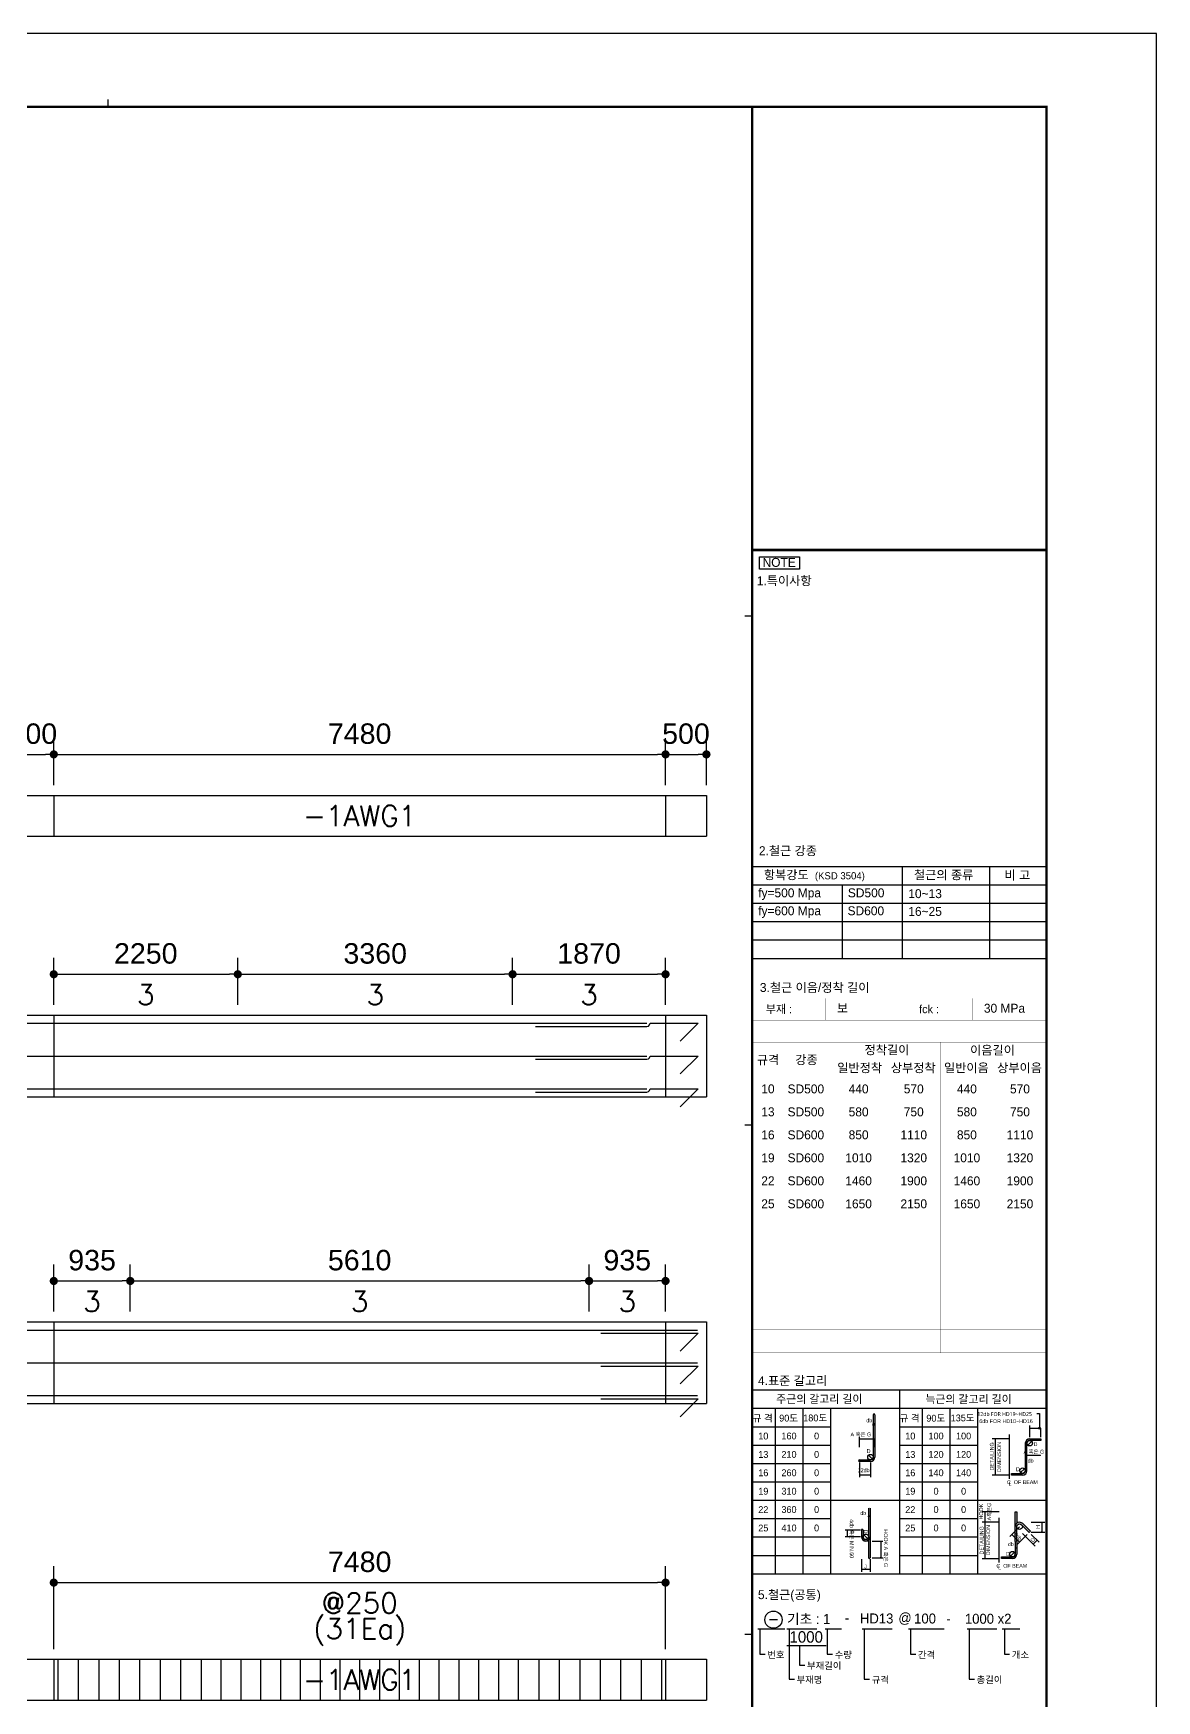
# Model space of a CAD drawing. Header units: millimetres. Extents: x 350420 to 672135, y -312840 to -44390.
# Drawn here: x 604270 to 618005, y -155771 to -135386 of the extents above; entities that cross this region are included whole.
import ezdxf
from ezdxf.enums import TextEntityAlignment as Align

# ---------------------------------------------------------------- set-up
doc = ezdxf.new("R2010")
doc.units = ezdxf.units.MM
doc.header["$LTSCALE"] = 65
doc.layers.get('Defpoints').update_dxf_attribs({"color": 145})
for name, color, linetype in [('00', 7, 'Continuous'), ('XDIM', 7, 'Continuous'), ('XREBAR', 1, 'Continuous'), ('XSTRUCT', 2, 'Continuous')]:
    doc.layers.add(name, color=color, linetype=linetype)
doc.styles.add('ARIAL', font='malgun.ttf')
doc.styles.add('HYULL', font='Dotum.ttf')
doc.styles.get("Standard").update_dxf_attribs({"font": 'arial.ttf'})
doc.styles.add('XRebar', font='Romans.shx', dxfattribs={"bigfont": 'whgtxt.shx'})
doc.styles.add('XRebarSheet', font='Hmkmrhd_0.ttf')
doc.dimstyles.new('NDIM', dxfattribs={"dimtxt": 3, "dimasz": 1.5, "dimexe": 2, "dimexo": 2, "dimgap": 1, "dimtad": 1, "dimdec": 0, "dimdsep": 46, "dimlunit": 6, "dimtxsty": 'ARIAL', "dimblk": 'DOT', "dimcen": 1, "dimclrd": 256, "dimclre": 7, "dimclrt": 3, "dimadec": 0, "dimazin": 0, "dimtfac": 1, "dimtdec": 0, "dimtix": 1, "dimtmove": 2, "dimatfit": 3, "dimldrblk": 'DOT', "dimfxl": 0, "dimtvp": 1, "dimtolj": 1, "dimlwd": -1, "dimlwe": -1, "dimarcsym": 0})
doc.dimstyles.new('XRebarm', dxfattribs={"dimscale": 100, "dimtxt": 2.5, "dimasz": 1, "dimexe": 2, "dimexo": 0, "dimgap": 1.25, "dimtad": 1, "dimdec": 0, "dimzin": 0, "dimdsep": 46, "dimtxsty": 'Standard', "dimblk": 'DOT', "dimcen": 0.09, "dimclrd": 7, "dimclre": 7, "dimclrt": 3, "dimadec": 0, "dimazin": 0, "dimtfac": 1, "dimtdec": 4, "dimtofl": 0, "dimtmove": 0, "dimatfit": 3, "dimfxl": 0, "dimtolj": 1, "dimtzin": 0, "dimarcsym": 0})

# ---------------------------------------------------------------- blocks, each defined once
blk = doc.blocks.new('_Dot')
at = {"color": 0, "linetype": 'ByBlock', "lineweight": -2}
blk.add_line((-0.5, 0), (-1, 0), dxfattribs=at)
at = {"color": 0, "linetype": 'ByBlock', "const_width": 0.5}
blk.add_lwpolyline([(-0.25, 0, 1), (0.25, 0, 1)], format="xyb", close=True, dxfattribs=at)
blk = doc.blocks.new('*D7')
at = {"color": 7, "transparency": 16777216}
for p, q in [((80432, 20451), (80432, 20463)), ((80477, 20451), (80477, 20463))]:
    blk.add_line(p, q, dxfattribs=at)
at = {"transparency": 16777216}
blk.add_line((80433, 20461), (80475, 20461), dxfattribs=at)
at = {"layer": 'Defpoints', "color": 0, "transparency": 16777216}
for p in [(80432, 20449), (80477, 20461), (80477, 20449)]:
    blk.add_point(p, dxfattribs=at)
at = {"transparency": 16777216, "xscale": 1.5, "yscale": 1.5, "zscale": 1.5, "rotation": 180}
blk.add_blockref('_Dot', (80432, 20461), dxfattribs=at)
at = {"transparency": 16777216, "xscale": 1.5, "yscale": 1.5, "zscale": 1.5}
blk.add_blockref('_Dot', (80477, 20461), dxfattribs=at)
blk = doc.blocks.new('*D8')
at = {"color": 7, "transparency": 16777216}
for p, q in [((76172, 19024), (76172, 19045)), ((76217, 19024), (76217, 19045))]:
    blk.add_line(p, q, dxfattribs=at)
at = {"transparency": 16777216}
blk.add_line((76215, 19043), (76174, 19043), dxfattribs=at)
at = {"layer": 'Defpoints', "color": 0, "transparency": 16777216}
for p in [(76172, 19043), (76172, 19022), (76217, 19022)]:
    blk.add_point(p, dxfattribs=at)
at = {"transparency": 16777216, "xscale": 1.5, "yscale": 1.5, "zscale": 1.5, "rotation": 180}
blk.add_blockref('_Dot', (76172, 19043), dxfattribs=at)
at = {"transparency": 16777216, "xscale": 1.5, "yscale": 1.5, "zscale": 1.5}
blk.add_blockref('_Dot', (76217, 19043), dxfattribs=at)
blk = doc.blocks.new('*D9')
at = {"transparency": 16777216}
blk.add_line((80158, 18181), (80199, 18181), dxfattribs=at)
at = {"layer": 'Defpoints', "color": 0, "transparency": 16777216}
for p in [(80156, 18181), (80201, 18181), (80201, 18181)]:
    blk.add_point(p, dxfattribs=at)
at = {"transparency": 16777216, "xscale": 1.5, "yscale": 1.5, "zscale": 1.5, "rotation": 180}
blk.add_blockref('_Dot', (80156, 18181), dxfattribs=at)
at = {"transparency": 16777216, "xscale": 1.5, "yscale": 1.5, "zscale": 1.5}
blk.add_blockref('_Dot', (80201, 18181), dxfattribs=at)
blk = doc.blocks.new('*D1557')
at = {"layer": 'Defpoints', "color": 0, "linetype": 'Continuous', "ltscale": 7.6496e-308, "transparency": 16777216}
for p in [(604520, -144202), (604020, -144578), (604520, -144578)]:
    blk.add_point(p, dxfattribs=at)
at = {"layer": 'XDIM', "color": 7, "linetype": 'Continuous', "lineweight": -2, "ltscale": 7.6496e-308, "transparency": 16777216}
for p, q in [((604020, -144578), (604020, -144002)), ((604520, -144578), (604520, -144002)), ((604120, -144202), (604420, -144202))]:
    blk.add_line(p, q, dxfattribs=at)
at = {"layer": 'XDIM', "color": 7, "linetype": 'Continuous', "lineweight": -2, "ltscale": 7.6496e-308, "transparency": 16777216, "xscale": 100, "yscale": 100, "zscale": 100, "rotation": 180}
blk.add_blockref('_Dot', (604020, -144202), dxfattribs=at)
at = {"layer": 'XDIM', "color": 7, "linetype": 'Continuous', "lineweight": -2, "ltscale": 7.6496e-308, "transparency": 16777216, "xscale": 100, "yscale": 100, "zscale": 100}
blk.add_blockref('_Dot', (604520, -144202), dxfattribs=at)
at = {"layer": 'XDIM', "color": 3, "linetype": 'Continuous', "ltscale": 7.6496e-308, "transparency": 16777216, "insert": (604270, -143950), "char_height": 250, "attachment_point": 5}
blk.add_mtext('\\A1;500', dxfattribs=at)
blk = doc.blocks.new('*D1558')
at = {"layer": 'Defpoints', "color": 0, "linetype": 'Continuous', "ltscale": 7.6496e-308, "transparency": 16777216}
for p in [(612000, -144202), (604520, -144578), (612000, -144578)]:
    blk.add_point(p, dxfattribs=at)
at = {"layer": 'XDIM', "color": 7, "linetype": 'Continuous', "lineweight": -2, "ltscale": 7.6496e-308, "transparency": 16777216}
for p, q in [((604520, -144578), (604520, -144002)), ((612000, -144578), (612000, -144002)), ((604620, -144202), (611900, -144202))]:
    blk.add_line(p, q, dxfattribs=at)
at = {"layer": 'XDIM', "color": 7, "linetype": 'Continuous', "lineweight": -2, "ltscale": 7.6496e-308, "transparency": 16777216, "xscale": 100, "yscale": 100, "zscale": 100, "rotation": 180}
blk.add_blockref('_Dot', (604520, -144202), dxfattribs=at)
at = {"layer": 'XDIM', "color": 7, "linetype": 'Continuous', "lineweight": -2, "ltscale": 7.6496e-308, "transparency": 16777216, "xscale": 100, "yscale": 100, "zscale": 100}
blk.add_blockref('_Dot', (612000, -144202), dxfattribs=at)
at = {"layer": 'XDIM', "color": 3, "linetype": 'Continuous', "ltscale": 7.6496e-308, "transparency": 16777216, "insert": (608260, -143950), "char_height": 250, "attachment_point": 5}
blk.add_mtext('\\A1;7480', dxfattribs=at)
blk = doc.blocks.new('*D1559')
at = {"layer": 'Defpoints', "color": 0, "linetype": 'Continuous', "ltscale": 7.6496e-308, "transparency": 16777216}
for p in [(612500, -144202), (612000, -144578), (612500, -144578)]:
    blk.add_point(p, dxfattribs=at)
at = {"layer": 'XDIM', "color": 7, "linetype": 'Continuous', "lineweight": -2, "ltscale": 7.6496e-308, "transparency": 16777216}
for p, q in [((612000, -144578), (612000, -144002)), ((612500, -144578), (612500, -144002)), ((612100, -144202), (612400, -144202))]:
    blk.add_line(p, q, dxfattribs=at)
at = {"layer": 'XDIM', "color": 7, "linetype": 'Continuous', "lineweight": -2, "ltscale": 7.6496e-308, "transparency": 16777216, "xscale": 100, "yscale": 100, "zscale": 100, "rotation": 180}
blk.add_blockref('_Dot', (612000, -144202), dxfattribs=at)
at = {"layer": 'XDIM', "color": 7, "linetype": 'Continuous', "lineweight": -2, "ltscale": 7.6496e-308, "transparency": 16777216, "xscale": 100, "yscale": 100, "zscale": 100}
blk.add_blockref('_Dot', (612500, -144202), dxfattribs=at)
at = {"layer": 'XDIM', "color": 3, "linetype": 'Continuous', "ltscale": 7.6496e-308, "transparency": 16777216, "insert": (612250, -143950), "char_height": 250, "attachment_point": 5}
blk.add_mtext('\\A1;500', dxfattribs=at)
blk = doc.blocks.new('*D1567')
at = {"layer": 'Defpoints', "color": 0, "linetype": 'Continuous', "ltscale": 7.6496e-308, "transparency": 16777216}
for p in [(606770, -146890), (604520, -147265), (606770, -147265)]:
    blk.add_point(p, dxfattribs=at)
at = {"layer": 'XDIM', "color": 7, "linetype": 'Continuous', "lineweight": -2, "ltscale": 7.6496e-308, "transparency": 16777216}
for p, q in [((604520, -147265), (604520, -146690)), ((606770, -147265), (606770, -146690)), ((604620, -146890), (606670, -146890))]:
    blk.add_line(p, q, dxfattribs=at)
at = {"layer": 'XDIM', "color": 7, "linetype": 'Continuous', "lineweight": -2, "ltscale": 7.6496e-308, "transparency": 16777216, "xscale": 100, "yscale": 100, "zscale": 100, "rotation": 180}
blk.add_blockref('_Dot', (604520, -146890), dxfattribs=at)
at = {"layer": 'XDIM', "color": 7, "linetype": 'Continuous', "lineweight": -2, "ltscale": 7.6496e-308, "transparency": 16777216, "xscale": 100, "yscale": 100, "zscale": 100}
blk.add_blockref('_Dot', (606770, -146890), dxfattribs=at)
at = {"layer": 'XDIM', "color": 3, "linetype": 'Continuous', "ltscale": 7.6496e-308, "transparency": 16777216, "insert": (605645, -146637), "char_height": 250, "attachment_point": 5}
blk.add_mtext('\\A1;2250', dxfattribs=at)
blk = doc.blocks.new('*D1568')
at = {"layer": 'Defpoints', "color": 0, "linetype": 'Continuous', "ltscale": 7.6496e-308, "transparency": 16777216}
for p in [(610130, -146890), (606770, -147265), (610130, -147265)]:
    blk.add_point(p, dxfattribs=at)
at = {"layer": 'XDIM', "color": 7, "linetype": 'Continuous', "lineweight": -2, "ltscale": 7.6496e-308, "transparency": 16777216}
for p, q in [((606770, -147265), (606770, -146690)), ((610130, -147265), (610130, -146690)), ((606870, -146890), (610030, -146890))]:
    blk.add_line(p, q, dxfattribs=at)
at = {"layer": 'XDIM', "color": 7, "linetype": 'Continuous', "lineweight": -2, "ltscale": 7.6496e-308, "transparency": 16777216, "xscale": 100, "yscale": 100, "zscale": 100, "rotation": 180}
blk.add_blockref('_Dot', (606770, -146890), dxfattribs=at)
at = {"layer": 'XDIM', "color": 7, "linetype": 'Continuous', "lineweight": -2, "ltscale": 7.6496e-308, "transparency": 16777216, "xscale": 100, "yscale": 100, "zscale": 100}
blk.add_blockref('_Dot', (610130, -146890), dxfattribs=at)
at = {"layer": 'XDIM', "color": 3, "linetype": 'Continuous', "ltscale": 7.6496e-308, "transparency": 16777216, "insert": (608450, -146637), "char_height": 250, "attachment_point": 5}
blk.add_mtext('\\A1;3360', dxfattribs=at)
blk = doc.blocks.new('*D1569')
at = {"layer": 'Defpoints', "color": 0, "linetype": 'Continuous', "ltscale": 7.6496e-308, "transparency": 16777216}
for p in [(612000, -146890), (610130, -147265), (612000, -147265)]:
    blk.add_point(p, dxfattribs=at)
at = {"layer": 'XDIM', "color": 7, "linetype": 'Continuous', "lineweight": -2, "ltscale": 7.6496e-308, "transparency": 16777216}
for p, q in [((610130, -147265), (610130, -146690)), ((612000, -147265), (612000, -146690)), ((610230, -146890), (611900, -146890))]:
    blk.add_line(p, q, dxfattribs=at)
at = {"layer": 'XDIM', "color": 7, "linetype": 'Continuous', "lineweight": -2, "ltscale": 7.6496e-308, "transparency": 16777216, "xscale": 100, "yscale": 100, "zscale": 100, "rotation": 180}
blk.add_blockref('_Dot', (610130, -146890), dxfattribs=at)
at = {"layer": 'XDIM', "color": 7, "linetype": 'Continuous', "lineweight": -2, "ltscale": 7.6496e-308, "transparency": 16777216, "xscale": 100, "yscale": 100, "zscale": 100}
blk.add_blockref('_Dot', (612000, -146890), dxfattribs=at)
at = {"layer": 'XDIM', "color": 3, "linetype": 'Continuous', "ltscale": 7.6496e-308, "transparency": 16777216, "insert": (611065, -146637), "char_height": 250, "attachment_point": 5}
blk.add_mtext('\\A1;1870', dxfattribs=at)
blk = doc.blocks.new('*D1579')
at = {"layer": 'Defpoints', "color": 0, "linetype": 'Continuous', "ltscale": 7.6496e-308, "transparency": 16777216}
for p in [(605455, -150640), (604520, -151015), (605455, -151015)]:
    blk.add_point(p, dxfattribs=at)
at = {"layer": 'XDIM', "color": 7, "linetype": 'Continuous', "lineweight": -2, "ltscale": 7.6496e-308, "transparency": 16777216}
for p, q in [((604520, -151015), (604520, -150440)), ((605455, -151015), (605455, -150440)), ((604620, -150640), (605355, -150640))]:
    blk.add_line(p, q, dxfattribs=at)
at = {"layer": 'XDIM', "color": 7, "linetype": 'Continuous', "lineweight": -2, "ltscale": 7.6496e-308, "transparency": 16777216, "xscale": 100, "yscale": 100, "zscale": 100, "rotation": 180}
blk.add_blockref('_Dot', (604520, -150640), dxfattribs=at)
at = {"layer": 'XDIM', "color": 7, "linetype": 'Continuous', "lineweight": -2, "ltscale": 7.6496e-308, "transparency": 16777216, "xscale": 100, "yscale": 100, "zscale": 100}
blk.add_blockref('_Dot', (605455, -150640), dxfattribs=at)
at = {"layer": 'XDIM', "color": 3, "linetype": 'Continuous', "ltscale": 7.6496e-308, "transparency": 16777216, "insert": (604988, -150387), "char_height": 250, "attachment_point": 5}
blk.add_mtext('\\A1;935', dxfattribs=at)
blk = doc.blocks.new('*D1580')
at = {"layer": 'Defpoints', "color": 0, "linetype": 'Continuous', "ltscale": 7.6496e-308, "transparency": 16777216}
for p in [(611065, -150640), (605455, -151015), (611065, -151015)]:
    blk.add_point(p, dxfattribs=at)
at = {"layer": 'XDIM', "color": 7, "linetype": 'Continuous', "lineweight": -2, "ltscale": 7.6496e-308, "transparency": 16777216}
for p, q in [((605455, -151015), (605455, -150440)), ((611065, -151015), (611065, -150440)), ((605555, -150640), (610965, -150640))]:
    blk.add_line(p, q, dxfattribs=at)
at = {"layer": 'XDIM', "color": 7, "linetype": 'Continuous', "lineweight": -2, "ltscale": 7.6496e-308, "transparency": 16777216, "xscale": 100, "yscale": 100, "zscale": 100, "rotation": 180}
blk.add_blockref('_Dot', (605455, -150640), dxfattribs=at)
at = {"layer": 'XDIM', "color": 7, "linetype": 'Continuous', "lineweight": -2, "ltscale": 7.6496e-308, "transparency": 16777216, "xscale": 100, "yscale": 100, "zscale": 100}
blk.add_blockref('_Dot', (611065, -150640), dxfattribs=at)
at = {"layer": 'XDIM', "color": 3, "linetype": 'Continuous', "ltscale": 7.6496e-308, "transparency": 16777216, "insert": (608260, -150387), "char_height": 250, "attachment_point": 5}
blk.add_mtext('\\A1;5610', dxfattribs=at)
blk = doc.blocks.new('*D1581')
at = {"layer": 'Defpoints', "color": 0, "linetype": 'Continuous', "ltscale": 7.6496e-308, "transparency": 16777216}
for p in [(612000, -150640), (611065, -151015), (612000, -151015)]:
    blk.add_point(p, dxfattribs=at)
at = {"layer": 'XDIM', "color": 7, "linetype": 'Continuous', "lineweight": -2, "ltscale": 7.6496e-308, "transparency": 16777216}
for p, q in [((611065, -151015), (611065, -150440)), ((612000, -151015), (612000, -150440)), ((611165, -150640), (611900, -150640))]:
    blk.add_line(p, q, dxfattribs=at)
at = {"layer": 'XDIM', "color": 7, "linetype": 'Continuous', "lineweight": -2, "ltscale": 7.6496e-308, "transparency": 16777216, "xscale": 100, "yscale": 100, "zscale": 100, "rotation": 180}
blk.add_blockref('_Dot', (611065, -150640), dxfattribs=at)
at = {"layer": 'XDIM', "color": 7, "linetype": 'Continuous', "lineweight": -2, "ltscale": 7.6496e-308, "transparency": 16777216, "xscale": 100, "yscale": 100, "zscale": 100}
blk.add_blockref('_Dot', (612000, -150640), dxfattribs=at)
at = {"layer": 'XDIM', "color": 3, "linetype": 'Continuous', "ltscale": 7.6496e-308, "transparency": 16777216, "insert": (611532, -150387), "char_height": 250, "attachment_point": 5}
blk.add_mtext('\\A1;935', dxfattribs=at)
blk = doc.blocks.new('*D1585')
at = {"layer": 'Defpoints', "color": 0, "linetype": 'Continuous', "ltscale": 7.6496e-308, "transparency": 16777216}
for p in [(612000, -154328), (604520, -155140), (612000, -155140)]:
    blk.add_point(p, dxfattribs=at)
at = {"layer": 'XDIM', "color": 7, "linetype": 'Continuous', "lineweight": -2, "ltscale": 7.6496e-308, "transparency": 16777216}
for p, q in [((604520, -155140), (604520, -154128)), ((612000, -155140), (612000, -154128)), ((604620, -154328), (611900, -154328))]:
    blk.add_line(p, q, dxfattribs=at)
at = {"layer": 'XDIM', "color": 7, "linetype": 'Continuous', "lineweight": -2, "ltscale": 7.6496e-308, "transparency": 16777216, "xscale": 100, "yscale": 100, "zscale": 100, "rotation": 180}
blk.add_blockref('_Dot', (604520, -154328), dxfattribs=at)
at = {"layer": 'XDIM', "color": 7, "linetype": 'Continuous', "lineweight": -2, "ltscale": 7.6496e-308, "transparency": 16777216, "xscale": 100, "yscale": 100, "zscale": 100}
blk.add_blockref('_Dot', (612000, -154328), dxfattribs=at)
at = {"layer": 'XDIM', "color": 3, "linetype": 'Continuous', "ltscale": 7.6496e-308, "transparency": 16777216, "insert": (608260, -154075), "char_height": 250, "attachment_point": 5}
blk.add_mtext('\\A1;7480', dxfattribs=at)
blk = doc.blocks.new('dhs_sheet2e')
h = blk.add_hatch(color=256)
edge = h.paths.add_edge_path()
edge.add_line((76299, 21797), (76299, 20646.2))
edge.add_arc((76224.2, 20646.2), 74.7, -90, 0, ccw=False)
edge.add_line((76224.2, 20571.5), (75925.3, 20571.5))
edge.add_arc((75925.3, 20549.1), 22.4, 90, 270)
edge.add_line((75925.3, 20526.7), (76224.2, 20526.7))
edge.add_arc((76224.2, 20646.2), 119.6, 270, 360)
edge.add_line((76343.8, 20646.2), (76343.8, 21797))
edge.add_arc((76321.4, 21797), 22.4, 0, 180)
blk.add_hatch(color=256).paths.add_polyline_path([(80850.3, 21144.3), (80551.4, 21144.3, 0.4142136), (80431.9, 21024.7), (80431.9, 20621.2), (80431.9, 20277.5, -0.4142136), (80357.1, 20202.7), (80058.2, 20202.7), (80058.2, 20157.9), (80357.1, 20157.9, 0.4142136), (80476.7, 20277.5), (80476.7, 20621.2), (80476.7, 21024.7, -0.4142136), (80551.4, 21099.4), (80850.3, 21099.4)])
h = blk.add_hatch(color=256)
h.paths.add_polyline_path([(76216.8, 18481.2, -0.2277351), (76172, 18387.9), (76172, 17913.3, 1), (76216.8, 17913.3)])
h.paths.add_polyline_path([(76216.8, 19258.4, 1), (76172, 19258.4), (76172, 18481.2, -0.1833618), (76153.2, 18431.7, -0.6790836), (76150.1, 18423.9, -0.2067221), (76146.9, 18425.3, -0.6466922), (76022.6, 18481.2), (76022.6, 18660.6, 1), (75977.7, 18660.6), (75977.7, 18481.2, 1), (76216.8, 18481.2)])
h.paths.add_polyline_path([(76153.2, 18431.7, -0.0300135), (76146.9, 18425.3, 0.2067221), (76150.1, 18423.9, 0.6790836)], flags=17)
h = blk.add_hatch(color=256)
h.paths.add_polyline_path([(80200.9, 19160.1), (80156.1, 19160.1), (80156.1, 18756.6, -0.2277351), (80200.9, 18850)])
h.paths.add_polyline_path([(80156.1, 18756.6), (80156.1, 18353.1), (80156.1, 18009.4, -0.4142136), (80081.4, 17934.7), (79782.5, 17934.7), (79782.5, 17889.8), (80081.4, 17889.8, 0.4142136), (80200.9, 18009.4), (80200.9, 18353.1), (80200.9, 18756.6, -0.6681786), (80328.5, 18809.5), (80539.9, 18598.1), (80571.6, 18629.8), (80360.2, 18841.2, 0.6681786)])
at = {"color": 7}
for p, q in [((55508.9, 57331.7), (55508.9, 57531.5)), ((73013.1, 43498.2), (72813.3, 43498.2)), ((73013.1, 36694), (81003.6, 36694)), ((77085.8, 36694), (77085.8, 34197)), ((79453.7, 36694), (79453.7, 34197)), ((73013.1, 36194.6), (81003.6, 36194.6)), ((75452.6, 36194.6), (75452.6, 34197)), ((73013.1, 35695.2), (81003.6, 35695.2)), ((73013.1, 35195.8), (81003.6, 35195.8)), ((73013.1, 34696.4), (81003.6, 34696.4)), ((73013.1, 34197), (81003.6, 34197)), ((73013.1, 29664.7), (72813.3, 29664.7)), ((80551.4, 21191.6), (80551.4, 21507.4)), ((80850.3, 21191.6), (80850.3, 21435)), ((76343.8, 20916), (76343.8, 21141.7)), ((79996, 21144.3), (79533, 21144.3)), ((80431.9, 20947.5), (80431.9, 20685.3)), ((79996, 20157.9), (79533, 20157.9)), ((79720.2, 19160.1), (79257.5, 19160.1)), ((75953.1, 18660.6), (75532.2, 18660.6)), ((79720.2, 18876.2), (79257.5, 18876.2)), ((79720.2, 18876.2), (79257.5, 18876.2)), ((80273.9, 18754.9), (80011.4, 18492.3)), ((80591.1, 18876.2), (80958.3, 18876.2)), ((80591.1, 18607.2), (80958.3, 18607.2)), ((75953.1, 18481.2), (75532.2, 18481.2)), ((76270.6, 18361.7), (76562.3, 18361.7)), ((80485.3, 18543.5), (80222.7, 18281)), ((80488.8, 18437.8), (80698.5, 18228.1)), ((80594.5, 18543.5), (80804.2, 18333.8)), ((75977.7, 17876.9), (75977.7, 17530.5)), ((76216.8, 17876.9), (76216.8, 17530.5)), ((76270.6, 17913.3), (76562.3, 17913.3)), ((79720.2, 17885.5), (79257.5, 17885.5)), ((73477.6, 16230.5), (73697, 16230.5)), ((73013.1, 15831.2), (72813.3, 15831.2))]:
    blk.add_line(p, q, dxfattribs=at)
at = {"color": 7, "ltscale": 2}
for p, q in [((73013.1, 22471.6), (81003.6, 22471.6)), ((77008.3, 22471.6), (77008.3, 17477.6)), ((73013.1, 21972.2), (81003.6, 21972.2)), ((73637.3, 21972.2), (73637.3, 17477.6)), ((74386.4, 21972.2), (74386.4, 17477.6)), ((75135.6, 21972.2), (75135.6, 17477.6)), ((77632.6, 21972.2), (77632.6, 17477.6)), ((78381.7, 21972.2), (78381.7, 17477.6)), ((79130.8, 21972.2), (79130.8, 17477.6)), ((73013.1, 21472.8), (75135.6, 21472.8)), ((77008.3, 21472.8), (79130.8, 21472.8)), ((75135.6, 19475.2), (77008.3, 19475.2)), ((79130.8, 19475.2), (81003.6, 19475.2)), ((73013.1, 17477.6), (81003.6, 17477.6))]:
    blk.add_line(p, q, dxfattribs=at)
for p, q in [((76299, 21797), (76299, 20646.2)), ((76343.8, 21797), (76343.8, 20646.2)), ((80742.8, 21835.3), (80817.5, 21835.3)), ((80817.5, 21835.3), (80817.5, 21432.5)), ((80553.3, 21432.5), (80848.4, 21432.5)), ((79607.9, 21142.4), (79607.9, 20159.8)), ((80431.9, 20277.5), (80431.9, 21024.7)), ((80476.7, 20277.5), (80476.7, 21024.7)), ((80498.6, 20971.9), (80604.3, 21077.5)), ((80551.4, 21144.3), (80850.3, 21144.3)), ((80850.3, 21099.4), (80551.4, 21099.4)), ((80850.3, 21144.3), (80850.3, 21099.4)), ((75925.3, 20571.5), (76224.2, 20571.5)), ((76224.2, 20526.7), (75925.3, 20526.7)), ((76277.1, 20593.4), (76171.4, 20699.1)), ((80835.3, 20687.8), (80431.9, 20687.8)), ((80058.2, 20202.7), (80357.1, 20202.7)), ((80058.2, 20157.9), (80058.2, 20202.7)), ((80357.1, 20157.9), (80058.2, 20157.9)), ((80304.3, 20224.6), (80410, 20330.3)), ((76172, 19258.4), (76172, 18481.2)), ((76216.8, 19258.4), (76216.8, 18481.2)), ((79332.2, 19158.3), (79332.2, 18878.1)), ((75592.1, 18659.1), (75592.1, 18482.7)), ((75977.7, 18660.6), (75977.7, 18481.2)), ((76022.6, 18660.6), (76022.6, 18481.2)), ((79332.2, 18874.3), (79332.2, 17887.4)), ((80156.1, 18353.1), (80156.1, 18756.6)), ((80200.9, 18353.1), (80200.9, 18756.6)), ((80328.5, 18809.5), (80539.9, 18598.1)), ((80360.2, 18841.2), (80571.6, 18629.8)), ((80539.9, 18598.1), (80571.6, 18629.8)), ((80883.4, 18874.3), (80883.4, 18609.1)), ((76150.1, 18428.4), (76044.4, 18534.1)), ((76502.4, 18360.2), (76502.4, 17914.8)), ((80065.6, 18544), (80274.3, 18335.3)), ((80156.1, 18353.1), (80156.1, 18009.4)), ((80200.9, 18353.1), (80200.9, 18009.4)), ((80357.7, 18568.9), (80698.5, 18228.1)), ((80749.9, 18385.4), (80646.9, 18282.4)), ((79782.5, 17889.8), (79782.5, 17934.7)), ((79782.5, 17934.7), (80081.4, 17934.7)), ((80081.4, 17889.8), (79782.5, 17889.8)), ((80028.6, 17956.6), (80134.2, 18062.2)), ((76215.3, 17590.4), (75979.2, 17590.4))]:
    blk.add_line(p, q)
at = {"color": 1}
for p, q in [((76299, 21501), (76299, 21548.4)), ((76342.3, 21546.4), (76300.5, 21546.4)), ((76343.8, 21501), (76343.8, 21548.4)), ((75925.3, 20916), (75925.3, 21199.6)), ((75926.8, 21139.7), (76342.3, 21139.7)), ((75925.3, 20500.1), (75925.3, 20098.9)), ((76224.2, 20500.1), (76224.2, 20098.9)), ((76222.7, 20158.9), (75926.8, 20158.9))]:
    blk.add_line(p, q, dxfattribs=at)
at = {"linetype": 'Continuous'}
for p, q in [((79998.5, 20053.3), (79998.5, 21263.8)), ((79722.7, 17785.2), (79722.7, 18995.8))]:
    blk.add_line(p, q, dxfattribs=at)
at = {"color": 4}
for p, q in [((80156.1, 19160.1), (80200.9, 19160.1)), ((80156.1, 18756.6), (80156.1, 19160.1)), ((80200.9, 19160.1), (80200.9, 18850)), ((76172, 18387.9), (76172, 17913.3)), ((76216.8, 18481.2), (76216.8, 17913.3))]:
    blk.add_line(p, q, dxfattribs=at)
at = {"color": 1, "ltscale": 2}
for p, q in [((73160.8, 15979.6), (73897.2, 15979.6)), ((73217.3, 15979.6), (73217.3, 15288.3)), ((73955, 15979.6), (74769.1, 15979.6)), ((74011.5, 15979.6), (74011.5, 14611.4)), ((74992, 15979.6), (75438.1, 15979.6)), ((75048.5, 15979.6), (75048.5, 15288.3)), ((75998.4, 15979.6), (76812.5, 15979.6)), ((76054.9, 15979.6), (76054.9, 14611.4)), ((77253.2, 15979.6), (78222.3, 15979.6)), ((77309.7, 15979.6), (77309.7, 15288.3)), ((78846.9, 15979.6), (79661, 15979.6)), ((78903.4, 15979.6), (78903.4, 14611.4)), ((79804.8, 15979.6), (80281.2, 15979.6)), ((79861.3, 15979.6), (79861.3, 15288.3)), ((73955, 15525.5), (75020.4, 15525.5)), ((74296, 15525.5), (74296, 14991.1)), ((73217.3, 15288.3), (73361.3, 15288.3)), ((74296, 14991.1), (74440, 14991.1)), ((75048.5, 15288.3), (75192.5, 15288.3)), ((77309.7, 15288.3), (77453.7, 15288.3)), ((79861.3, 15288.3), (80005.3, 15288.3)), ((74011.5, 14611.4), (74155.5, 14611.4)), ((76054.9, 14611.4), (76198.9, 14611.4)), ((78903.4, 14611.4), (79047.4, 14611.4))]:
    blk.add_line(p, q, dxfattribs=at)
at = {"color": 7}
for points in [[(84000, 0), (84000, 59329.4), (0, 59329.4), (0, 0)], [(73208.2, 45108.5), (74292.8, 45108.5), (74292.8, 44775), (73208.2, 44775)]]:
    blk.add_lwpolyline(points, close=True, dxfattribs=at)
at = {"color": 30, "const_width": 64.9}
blk.add_lwpolyline([(81003.6, 57331.7), (2996.4, 57331.7), (2996.4, 1997.6), (81003.6, 1997.6)], close=True, dxfattribs=at)
at = {"color": 30}
for points, const_width in [([(73013.1, 1997.6), (73013.1, 57331.7)], 64.9), ([(73013.1, 45291.6), (81003.6, 45291.6)], 64.9), ([(73013.1, 37482.7), (81003.6, 37482.7)], 1.25)]:
    blk.add_lwpolyline(points, dxfattribs=dict(at, const_width=const_width))
at = {"ltscale": 2, "const_width": 1.25}
for points in [[(73013.1, 36694), (73013.1, 34197)], [(81003.6, 36694), (81003.6, 34197)], [(73013.1, 33114.4), (73013.1, 32518)], [(81003.6, 32518), (81003.6, 33114.4)], [(73013.1, 31595.4), (73013.1, 23480)], [(81003.6, 23480), (81003.6, 31595.4)]]:
    blk.add_lwpolyline(points, dxfattribs=at)
at = {"color": 7, "const_width": 1.25}
for points in [[(73013.1, 33114.4), (81003.6, 33114.4)], [(75010.7, 32518), (75010.7, 33114.4)], [(77008.3, 33114.4), (77008.3, 32518)], [(79005.9, 32518), (79005.9, 33114.4)], [(73013.1, 32518), (81003.6, 32518)], [(73013.1, 31920), (81003.6, 31920)], [(73839.2, 31920), (73839.2, 23480)], [(75231.7, 31920), (75231.7, 23480)], [(78117.6, 31920), (78117.6, 23480)], [(75231.7, 31445.6), (81003.6, 31445.6)], [(76674.7, 31445.6), (76674.7, 23480)], [(79560.6, 31445.6), (79560.6, 23480)], [(73013.1, 30971.1), (81003.6, 30971.1)], [(73013.1, 30346.9), (81003.6, 30346.9)], [(73013.1, 29722.6), (81003.6, 29722.6)], [(73013.1, 29098.3), (81003.6, 29098.3)], [(73013.1, 28474.1), (81003.6, 28474.1)], [(73013.1, 27849.8), (81003.6, 27849.8)], [(73013.1, 27225.6), (81003.6, 27225.6)], [(73013.1, 26601.3), (81003.6, 26601.3)], [(73013.1, 25977.1), (81003.6, 25977.1)], [(73013.1, 25352.8), (81003.6, 25352.8)], [(73013.1, 24728.5), (81003.6, 24728.5)], [(73013.1, 24104.3), (81003.6, 24104.3)], [(73013.1, 23480), (81003.6, 23480)]]:
    blk.add_lwpolyline(points, dxfattribs=at)
at = {"color": 7, "ltscale": 2, "const_width": 1.25}
blk.add_lwpolyline([(77008.3, 32518), (77008.3, 33114.4)], dxfattribs=at)
for centre, radius in [((80817.5, 21432.5), 22.4), ((80817.5, 21432.5), 11.2), ((80551.4, 21024.7), 74.7), ((80498.6, 20971.9), 4.48), ((80604.3, 21077.5), 4.48), ((76171.4, 20699.1), 4.48), ((76277.1, 20593.4), 4.48), ((80357.1, 20277.5), 74.7), ((80304.3, 20224.6), 4.48), ((80410, 20330.3), 4.48), ((80275.7, 18756.6), 74.7), ((76044.4, 18534.1), 4.48), ((76150.1, 18428.4), 4.48), ((80081.4, 18009.4), 74.7), ((80028.6, 17956.6), 4.48), ((80134.2, 18062.2), 4.48)]:
    blk.add_circle(centre, radius)
at = {"color": 4}
for centre in [(76224.2, 20646.2), (76097.3, 18481.2)]:
    blk.add_circle(centre, 74.7, dxfattribs=at)
at = {"color": 7, "linetype": 'Continuous'}
blk.add_circle((73588.4, 16228.7), 234.1, dxfattribs=at).dxf.unprotected_set("ltscale", 0)
for centre, radius, start, end in [((76321.4, 21797), 22.4, 0, 180), ((80551.4, 21024.7), 119.6, 90, 180), ((80551.4, 21024.7), 74.7, 90, 180), ((75925.3, 20549.1), 22.4, 90, 270), ((76224.2, 20646.2), 119.6, 270, 0), ((76224.2, 20646.2), 74.7, 270, 0), ((80357.1, 20277.5), 74.7, 270, 0), ((80357.1, 20277.5), 119.6, 270, 0), ((76000.1, 18660.6), 22.4, 0, 180), ((80275.7, 18756.6), 119.6, 45, 180), ((76097.3, 18481.2), 119.6, 180, 0), ((76097.3, 18481.2), 74.7, 180, 0), ((80081.4, 18009.4), 119.6, 270, 0), ((80081.4, 18009.4), 74.7, 270, 0)]:
    blk.add_arc(centre, radius, start, end)
at = {"color": 4}
blk.add_arc((76194.4, 17913.3), 22.4, 180, 0, dxfattribs=at)
at = {"color": 1, "rotation": 180}
for p, xscale, yscale, zscale in [((76299, 21546.4), 1.5, 1.5, 1.5), ((75925.3, 21139.7), 11.98573127229489, 11.98573127229489, 11.98573127229489), ((75925.3, 20158.9), 11.98573127229489, 11.98573127229489, 11.98573127229489)]:
    blk.add_blockref('_Dot', p, dxfattribs=dict(at, xscale=xscale, yscale=yscale, zscale=zscale))
at = {"color": 1}
for p, xscale, yscale, zscale in [((76343.8, 21546.4), 1.5, 1.5, 1.5), ((76343.8, 21139.7), 1.498216409036861, 1.498216409036861, 1.498216409036861), ((76224.2, 20158.9), 11.98573127229489, 11.98573127229489, 11.98573127229489)]:
    blk.add_blockref('_Dot', p, dxfattribs=dict(at, xscale=xscale, yscale=yscale, zscale=zscale))
for p, xscale, yscale, zscale, rotation in [((80551.4, 21432.5), 14.98216409036861, 14.98216409036861, 14.98216409036861, 180), ((79607.9, 21144.3), 14.98216409036861, 14.98216409036861, 14.98216409036861, 90), ((80431.9, 20687.8), 14.98216409036861, 14.98216409036861, 14.98216409036861, 180), ((79607.9, 20157.9), 14.98216409036861, 14.98216409036861, 14.98216409036861, 270), ((79332.2, 19160.1), 14.98216409036861, 14.98216409036861, 14.98216409036861, 90), ((75592.1, 18660.6), 11.98573127229489, 11.98573127229489, 11.98573127229489, 90), ((79332.2, 18876.2), 14.98216409036861, 14.98216409036861, 14.98216409036861, 90), ((79332.2, 18876.2), 1.872770511296076, 1.872770511296076, 1.872770511296076, 270), ((80883.4, 18876.2), 14.98216409036861, 14.98216409036861, 14.98216409036861, 90), ((80883.4, 18607.2), 14.98216409036861, 14.98216409036861, 14.98216409036861, 270), ((75592.1, 18481.2), 11.98573127229489, 11.98573127229489, 11.98573127229489, 270), ((76502.4, 18361.7), 11.98573127229489, 11.98573127229489, 11.98573127229489, 90), ((80064, 18545), 14.98216409036862, 14.98216409036862, 14.98216409036862, 135.0000000000825), ((80275.7, 18333.9), 14.98216409036862, 14.98216409036862, 14.98216409036862, 315.0000000000825), ((80645.5, 18281.1), 14.98216409036861, 14.98216409036861, 14.98216409036861, 225.0000000002524), ((80751.2, 18386.8), 14.98216409036861, 14.98216409036861, 14.98216409036861, 45.00000000025245), ((76502.4, 17913.3), 11.98573127229489, 11.98573127229489, 11.98573127229489, 270), ((79332.2, 17885.5), 14.98216409036861, 14.98216409036861, 14.98216409036861, 270), ((75977.7, 17590.4), 11.98573127229489, 11.98573127229489, 11.98573127229489, 180)]:
    blk.add_blockref('_Dot', p, dxfattribs=dict(xscale=xscale, yscale=yscale, zscale=zscale, rotation=rotation))
for p, xscale, yscale, zscale in [((80850.3, 21432.5), 1.872770511296076, 1.872770511296076, 1.872770511296076), ((80850.3, 20687.8), 14.98216409036861, 14.98216409036861, 14.98216409036861), ((76216.8, 17590.4), 11.98573127229489, 11.98573127229489, 11.98573127229489)]:
    blk.add_blockref('_Dot', p, dxfattribs=dict(xscale=xscale, yscale=yscale, zscale=zscale))
at = {"color": 7, "style": 'XRebarSheet'}
for s, height, p in [('NOTE', 242.71, (73292, 44833.7)), ('1.특이사항', 242.71, (73135.9, 44335.3)), ('2.철근 강종', 242.71, (73193, 37000.1)), ('3.철근 이음/정착 길이', 242.711, (73219.2, 33284.8)), ('4.표준 갈고리', 242.71, (73168.2, 22602.8)), ('5.철근(공통)', 242.71, (73167, 16788))]:
    blk.add_text(s, height=height, dxfattribs=at).set_placement(p)
at = {"color": 3}
for s, height, style, p in [('항복강도', 242.71, 'XRebarSheet', (73329, 36346.4)), ('(KSD 3504)', 194.17, 'XRebarSheet', (74714.3, 36344.3)), ('철근의 종류', 242.71, 'XRebarSheet', (77406.6, 36345.3)), ('비 고', 242.71, 'XRebarSheet', (79864.2, 36338.4)), ('부재 :', 220, 'XRebarSheet', (73378.9, 32707.9)), ('fck :', 220, 'XRebarSheet', (77546.2, 32707.9)), ('규격', 242.71, 'XRebarSheet', (73138.4, 31320.7)), ('강종', 242.71, 'XRebarSheet', (74182, 31320.7)), ('주근의 갈고리 길이', 217.47, 'XRebarSheet', (73661.6, 22115.7)), ('늑근의 갈고리 길이', 217.47, 'XRebarSheet', (77716.4, 22111.4)), ('규 격', 184.85, 'XRebarSheet', (73024.7, 21609.3)), ('90도', 184.85, 'XRebarSheet', (73743.9, 21612.7)), ('180도', 184.85, 'XRebarSheet', (74396.5, 21618.3)), ('규 격', 184.85, 'XRebarSheet', (77015.8, 21609.3)), ('90도', 184.85, 'XRebarSheet', (77741.9, 21610.8)), ('135도', 184.85, 'XRebarSheet', (78402.8, 21618.5)), ('기초 : 1', 271.84, 'HYULL', (73958.2, 16112.5)), ('HD13', 271.84, 'HYULL', (75937.6, 16126.4)), ('@', 271.8, 'HYULL', (76981.9, 16143.6)), ('100', 271.84, 'HYULL', (77410.5, 16124.9)), ('1000 x2', 271.84, 'HYULL', (78789.8, 16118.6)), ('-', 271.8, 'HYULL', (75524.6, 16143.6)), ('-', 271.8, 'HYULL', (78283.3, 16120.3)), ('번호', 181.22, 'XRebarSheet', (73421.4, 15184.8)), ('부재길이', 181.22, 'XRebarSheet', (74500.1, 14887.6)), ('수량', 181.22, 'XRebarSheet', (75252.6, 15184.8)), ('간격', 181.22, 'XRebarSheet', (77513.8, 15184.8)), ('개소', 181.22, 'XRebarSheet', (80065.4, 15184.8)), ('부재명', 181.22, 'XRebarSheet', (74215.6, 14507.8)), ('규격', 181.22, 'XRebarSheet', (76259, 14507.8)), ('총길이', 181.22, 'XRebarSheet', (79107.5, 14507.8))]:
    blk.add_text(s, height=height, dxfattribs=dict(at, style=style)).set_placement(p)
for s, height, style, p in [('12db FOR HD19~HD25', 104.875, 'ARIAL', (79128.8, 21763.4)), ('A 혹은 G', 104.88, 'HYULL', (75682.6, 21210.1)), ('db', 104.88, 'HYULL', (76110.6, 21591.3)), ('6db FOR HD10~HD16', 104.875, 'HYULL', (79181.1, 21570.1)), ('D', 104.9, 'HYULL', (76121.8, 20758.8)), ('A 혹은 G', 104.88, 'HYULL', (80384, 20740.7)), ('D', 104.9, 'HYULL', (80656, 20944.7)), ('db', 104.88, 'HYULL', (80494.6, 20497.1)), ('12db', 104.88, 'HYULL', (75877.3, 20236.3)), ('C  OF BEAM', 104.88, 'HYULL', (79933.3, 19912.7)), ('L', 104.9, 'HYULL', (79978.2, 19870.3)), ('D', 104.9, 'HYULL', (80177.8, 20262.8)), ('db', 104.88, 'HYULL', (75947.2, 19073.7)), ('db', 104.88, 'HYULL', (79955.9, 18229.1)), ('J', 104.9, 'HYULL', (76052.4, 17620.3)), ('C  OF BEAM', 104.88, 'HYULL', (79646.6, 17640.3)), ('L', 104.9, 'HYULL', (79691.4, 17597.9)), ('D', 104.9, 'HYULL', (79902.1, 17964.6))]:
    blk.add_text(s, height=height, dxfattribs=dict(style=style)).set_placement(p)
at = {"style": 'HYULL'}
for s, height, rotation, p in [('DETAILING', 104.88, 90, (79572.8, 20283)), ('DIMENSION', 104.88, 90, (79773.2, 20238.9)), ('HOOK', 104.88, 90, (79280.6, 18949.8)), ('A혹은G', 104.88, 90, (79503.2, 18925.5)), ('4db 혹은 MIN.60', 104.875, 270, (75662.8, 18959.9)), ('D', 104.9, 270, (76045.4, 18676.8)), ('HOOK A 혹은 G', 104.875, 270, (76588.8, 18683)), ('DETAILING', 104.88, 90, (79297.1, 18001.8)), ('DIMENSION', 104.88, 90, (79475.3, 17979.8)), ('H', 104.9, 90, (80828.6, 18696.9))]:
    blk.add_text(s, height=height, rotation=rotation, dxfattribs=at).set_placement(p)
at = {"style": 'HYULL', "width": 0.8}
for s, height, rotation, p in [('6db', 104.88, 315, (80113.5, 18528.3)), ('D', 104.9, 45, (80638.1, 18324.3))]:
    blk.add_text(s, height=height, rotation=rotation, dxfattribs=at).set_placement(p)
at = {"color": 3, "linetype": 'Continuous', "style": 'HYULL'}
e = blk.add_text('1000', height=312.13, dxfattribs=at)
e.set_placement((74023.5, 15760.5), align=Align.MIDDLE_LEFT)
e.dxf.unprotected_set("ltscale", 0)
for base, p1, p2, picture, middle in [((80476.7, 20461.4), (80431.9, 20449.3), (80476.7, 20449.3), '*D7', (80454.3, 20461.4)), ((76172, 19043.3), (76216.8, 19021.8), (76172, 19021.8), '*D8', (76194.4, 19043.3)), ((80200.9, 18181.3), (80156.1, 18181.3), (80200.9, 18181.3), '*D9', (80178.5, 18181.3))]:
    dim = blk.add_linear_dim(base=base, p1=p1, p2=p2, text=' ', dimstyle='NDIM')
    dim.commit()
    dim.dimension.update_dxf_attribs({"geometry": picture, "text_midpoint": middle})
blk = doc.blocks.new('DFHDHBSD')
at = {"color": 7, "ltscale": 2}
for p, q in [((36507, 10487), (37568, 10487)), ((38504, 10487), (39565, 10487)), ((36507, 10237), (37568, 10237)), ((38504, 10237), (39565, 10237)), ((36507, 9987), (37568, 9987)), ((38504, 9987), (39565, 9987)), ((36507, 9738), (37568, 9738)), ((38504, 9738), (39565, 9738)), ((36507, 9488), (37568, 9488)), ((38504, 9488), (39565, 9488)), ((36507, 9238), (37568, 9238)), ((38504, 9238), (39565, 9238)), ((36507, 8988), (37568, 8988)), ((38504, 8988), (39565, 8988))]:
    blk.add_line(p, q, dxfattribs=at)
at = {"color": 255, "xscale": 0.5, "yscale": 0.5, "zscale": 0.5}
blk.add_blockref('dhs_sheet2e', (0, 0), dxfattribs=at)
at = {"color": 3, "style": 'XRebarSheet'}
for s, height, p in [('fy=500 Mpa', 121.4, (36587, 17928)), ('SD500', 121.4, (37805, 17928)), ('10~13', 121.4, (38626, 17917)), ('fy=600 Mpa', 121.4, (36587, 17684)), ('SD600', 121.4, (37801, 17684)), ('16~25', 121.4, (38626, 17676)), ('보', 121, (37656, 16360)), ('30 MPa', 121.4, (39653, 16360))]:
    blk.add_text(s, height=height, dxfattribs=at).set_placement(p)
for s, height, p in [('정착길이', 121.4, (38336, 15856)), ('이음길이', 121.4, (39770, 15852)), ('일반정착', 121.4, (37965, 15612)), ('상부정착', 121.4, (38693, 15612)), ('일반이음', 121.4, (39415, 15612)), ('상부이음', 121.4, (40137, 15612)), ('10', 121.4, (36719, 15326)), ('SD500', 121.4, (37234, 15325)), ('440', 121.4, (37951, 15325)), ('570', 121.4, (38700, 15325)), ('440', 121.4, (39422, 15325)), ('570', 121.4, (40143, 15325)), ('13', 121.4, (36719, 15014)), ('SD500', 121.4, (37234, 15013)), ('580', 121.4, (37951, 15013)), ('750', 121.4, (38700, 15013)), ('580', 121.4, (39422, 15013)), ('750', 121.4, (40143, 15013)), ('16', 121.4, (36719, 14701)), ('SD600', 121.4, (37234, 14701)), ('850', 121.4, (37951, 14701)), ('1110', 121.4, (38700, 14701)), ('850', 121.4, (39422, 14701)), ('1110', 121.4, (40143, 14701)), ('19', 121.4, (36719, 14389)), ('SD600', 121.4, (37234, 14389)), ('1010', 121.4, (37951, 14389)), ('1320', 121.4, (38700, 14389)), ('1010', 121.4, (39422, 14389)), ('1320', 121.4, (40143, 14389)), ('22', 121.4, (36719, 14077)), ('SD600', 121.4, (37234, 14076)), ('1460', 121.4, (37951, 14076)), ('1900', 121.4, (38700, 14076)), ('1460', 121.4, (39422, 14076)), ('1900', 121.4, (40143, 14076)), ('25', 121.4, (36719, 13765)), ('SD600', 121.4, (37234, 13764)), ('1650', 121.4, (37951, 13764)), ('2150', 121.4, (38700, 13764)), ('1650', 121.4, (39422, 13764)), ('2150', 121.4, (40143, 13764)), ('10', 92.4, (36656, 10609)), ('160', 92.4, (37005, 10610)), ('0', 92.4, (37380, 10610)), ('10', 92.4, (38653, 10609)), ('100', 92.4, (39003, 10610)), ('100', 92.4, (39377, 10610)), ('13', 92.4, (36656, 10359)), ('210', 92.4, (37005, 10360)), ('0', 92.4, (37380, 10360)), ('13', 92.4, (38653, 10359)), ('120', 92.4, (39003, 10360)), ('120', 92.4, (39377, 10360)), ('16', 92.4, (36656, 10110)), ('260', 92.4, (37005, 10110)), ('0', 92.4, (37380, 10110)), ('16', 92.4, (38653, 10110)), ('140', 92.4, (39003, 10110)), ('140', 92.4, (39377, 10110)), ('19', 92.4, (36656, 9860)), ('310', 92.4, (37005, 9860)), ('0', 92.4, (37380, 9860)), ('19', 92.4, (38653, 9860)), ('0', 92.4, (39003, 9860)), ('0', 92.4, (39377, 9860)), ('22', 92.4, (36656, 9610)), ('360', 92.4, (37005, 9611)), ('0', 92.4, (37380, 9611)), ('22', 92.4, (38653, 9610)), ('0', 92.4, (39003, 9611)), ('0', 92.4, (39377, 9611)), ('25', 92.4, (36656, 9360)), ('410', 92.4, (37005, 9361)), ('0', 92.4, (37380, 9361)), ('25', 92.4, (38653, 9360)), ('0', 92.4, (39003, 9361)), ('0', 92.4, (39377, 9361))]:
    blk.add_text(s, height=height, dxfattribs=at).set_placement(p, align=Align.MIDDLE_CENTER)

msp = doc.modelspace()

# ---------------------------------------------------------------- linework, layer by layer
at = {"layer": 'XREBAR', "color": 1, "linetype": 'Continuous', "ltscale": 7.6496e-308}
for p, q in [((604570, -155265), (604570, -155765)), ((604820, -155265), (604820, -155765)), ((605070, -155265), (605070, -155765)), ((605320, -155265), (605320, -155765)), ((605570, -155265), (605570, -155765)), ((605820, -155265), (605820, -155765)), ((606070, -155265), (606070, -155765)), ((606320, -155265), (606320, -155765)), ((606562.5, -155265), (606562.5, -155765)), ((606805, -155265), (606805, -155765)), ((607047.5, -155265), (607047.5, -155765)), ((607290, -155265), (607290, -155765)), ((607532.5, -155265), (607532.5, -155765)), ((607775, -155265), (607775, -155765)), ((608017.5, -155265), (608017.5, -155765)), ((608260, -155265), (608260, -155765)), ((608502.5, -155265), (608502.5, -155765)), ((608745, -155265), (608745, -155765)), ((608987.5, -155265), (608987.5, -155765)), ((609230, -155265), (609230, -155765)), ((609472.5, -155265), (609472.5, -155765)), ((609715, -155265), (609715, -155765)), ((609957.5, -155265), (609957.5, -155765)), ((610200, -155265), (610200, -155765)), ((610450, -155265), (610450, -155765)), ((610700, -155265), (610700, -155765)), ((610950, -155265), (610950, -155765)), ((611200, -155265), (611200, -155765)), ((611450, -155265), (611450, -155765)), ((611700, -155265), (611700, -155765)), ((611950, -155265), (611950, -155765))]:
    msp.add_line(p, q, dxfattribs=at)
for points in [[(601770, -147530), (601770, -147530), (603090, -147530), (603110, -147524.6), (603124.6, -147510), (603130, -147490), (611770, -147490), (611770, -147490)], [(610410, -147530), (610410, -147530), (611770, -147530), (611790, -147524.6), (611804.6, -147510), (611810, -147490), (612400, -147490), (612180.8, -147709.2)], [(601770, -147930), (601770, -147930), (603090, -147930), (603110, -147924.6), (603124.6, -147910), (603130, -147890), (611770, -147890), (611770, -147890)], [(610410, -147930), (610410, -147930), (611770, -147930), (611790, -147924.6), (611804.6, -147910), (611810, -147890), (612400, -147890), (612180.8, -148109.2)], [(601770, -148330), (601770, -148330), (603090, -148330), (603110, -148324.6), (603124.6, -148310), (603130, -148290), (611770, -148290), (611770, -148290)], [(610410, -148330), (610410, -148330), (611770, -148330), (611790, -148324.6), (611804.6, -148310), (611810, -148290), (612400, -148290), (612180.8, -148509.2)], [(602390, -151280), (602390, -151280), (603400, -151280), (603420, -151274.6), (603434.6, -151260), (603440, -151240), (612390, -151240), (612390, -151240)], [(611210, -151280), (611210, -151280), (612400, -151280), (612180.8, -151499.2)], [(602390, -151680), (602390, -151680), (603400, -151680), (603420, -151674.6), (603434.6, -151660), (603440, -151640), (612390, -151640), (612390, -151640)], [(611210, -151680), (611210, -151680), (612400, -151680), (612180.8, -151899.2)], [(602390, -152080), (602390, -152080), (603400, -152080), (603420, -152074.6), (603434.6, -152060), (603440, -152040), (612390, -152040), (612390, -152040)], [(611210, -152080), (611210, -152080), (612400, -152080), (612180.8, -152299.2)]]:
    msp.add_lwpolyline(points, dxfattribs=at)
at = {"layer": 'XSTRUCT', "color": 2, "linetype": 'Continuous', "ltscale": 7.6496e-308}
for p, q in [((604020, -144702.5), (604520, -144702.5)), ((612000, -144702.5), (612500, -144702.5)), ((604020, -145202.5), (604520, -145202.5)), ((612000, -145202.5), (612500, -145202.5)), ((604020, -147390), (604520, -147390)), ((604520, -147390), (612000, -147390)), ((612000, -147390), (612500, -147390)), ((604020, -148390), (604520, -148390)), ((604520, -148390), (612000, -148390)), ((612000, -148390), (612500, -148390)), ((604020, -151140), (604520, -151140)), ((604520, -151140), (612000, -151140)), ((612000, -151140), (612500, -151140)), ((604020, -152140), (604520, -152140)), ((604520, -152140), (612000, -152140)), ((612000, -152140), (612500, -152140)), ((604020, -155265), (604520, -155265)), ((612000, -155265), (612500, -155265)), ((604020, -155765), (604520, -155765)), ((612000, -155765), (612500, -155765))]:
    msp.add_line(p, q, dxfattribs=at)
at = {"layer": 'XSTRUCT', "color": 1, "linetype": 'Continuous', "ltscale": 7.6496e-308}
for p, q in [((604520, -144702.5), (612000, -144702.5)), ((604520, -145202.5), (612000, -145202.5)), ((604520, -155265), (612000, -155265)), ((604520, -155765), (612000, -155765))]:
    msp.add_line(p, q, dxfattribs=at)
at = {"layer": 'XSTRUCT', "color": 253, "linetype": 'Continuous', "ltscale": 7.6496e-308}
for p, q in [((604520, -144702.5), (604520, -145202.5)), ((612000, -144702.5), (612000, -145202.5)), ((604520, -147390), (604520, -148390)), ((612000, -147390), (612000, -148390)), ((604520, -151140), (604520, -152140)), ((612000, -151140), (612000, -152140)), ((604520, -155265), (604520, -155765)), ((612000, -155265), (612000, -155765))]:
    msp.add_line(p, q, dxfattribs=at)
at = {"layer": 'XSTRUCT', "color": 7, "linetype": 'Continuous', "ltscale": 7.6496e-308}
for p, q in [((612500, -144702.5), (612500, -145202.5)), ((612500, -147390), (612500, -148390)), ((612500, -151140), (612500, -152140)), ((612500, -155265), (612500, -155765))]:
    msp.add_line(p, q, dxfattribs=at)

# ---------------------------------------------------------------- block references
at = {"layer": '00', "xscale": 0.8999999981431359, "yscale": 0.8999999981431359, "zscale": 0.8999999981431359}
msp.add_blockref('DFHDHBSD', (580204.9, -162084.4), dxfattribs=at)
msp.add_blockref('DFHDHBSD', (580204.9, -162084.4), dxfattribs=at)

# ---------------------------------------------------------------- texts
at = {"layer": 'XDIM', "color": 7, "linetype": 'Continuous', "ltscale": 7.6496e-308, "style": 'XRebar'}
for s, p in [('3', (605645, -147015)), ('3', (608450, -147015)), ('3', (611065, -147015)), ('3', (604987.5, -150765)), ('3', (608260, -150765)), ('3', (611532.5, -150765)), ('@250', (608260, -154452.5)), ('(31Ea)', (608260, -154765))]:
    msp.add_text(s, height=250, dxfattribs=at).set_placement(p, align=Align.TOP_CENTER)
at = {"layer": 'XSTRUCT', "color": 2, "linetype": 'Continuous', "ltscale": 7.6496e-308, "style": 'XRebar'}
for p in [(608260, -144952.5), (608260, -155515)]:
    msp.add_text('-1AWG1', height=250, dxfattribs=at).set_placement(p, align=Align.MIDDLE_CENTER)

# ---------------------------------------------------------------- dimensions: what is measured, and where the dimension line sits
at = {"layer": 'XDIM', "color": 7, "linetype": 'Continuous', "ltscale": 7.6496e-308}
for base, p1, p2, picture, middle in [((604520, -144202.5), (604020, -144577.5), (604520, -144577.5), '*D1557', (604270, -144202.5)), ((612000, -144202.5), (604520, -144577.5), (612000, -144577.5), '*D1558', (608260, -144202.5)), ((612500, -144202.5), (612000, -144577.5), (612500, -144577.5), '*D1559', (612250, -144202.5)), ((606770, -146890), (604520, -147265), (606770, -147265), '*D1567', (605645, -146890)), ((610130, -146890), (606770, -147265), (610130, -147265), '*D1568', (608450, -146890)), ((612000, -146890), (610130, -147265), (612000, -147265), '*D1569', (611065, -146890)), ((605455, -150640), (604520, -151015), (605455, -151015), '*D1579', (604987.5, -150640)), ((611065, -150640), (605455, -151015), (611065, -151015), '*D1580', (608260, -150640)), ((612000, -150640), (611065, -151015), (612000, -151015), '*D1581', (611532.5, -150640)), ((612000, -154327.5), (604520, -155140), (612000, -155140), '*D1585', (608260, -154327.5))]:
    dim = msp.add_linear_dim(base=base, p1=p1, p2=p2, angle=0, dimstyle='XRebarm', override={"dimscale": 100}, dxfattribs=at)
    dim.commit()
    dim.dimension.update_dxf_attribs({"geometry": picture, "text_midpoint": middle, "dimtype": 161})

doc.saveas('drawing.dxf')
